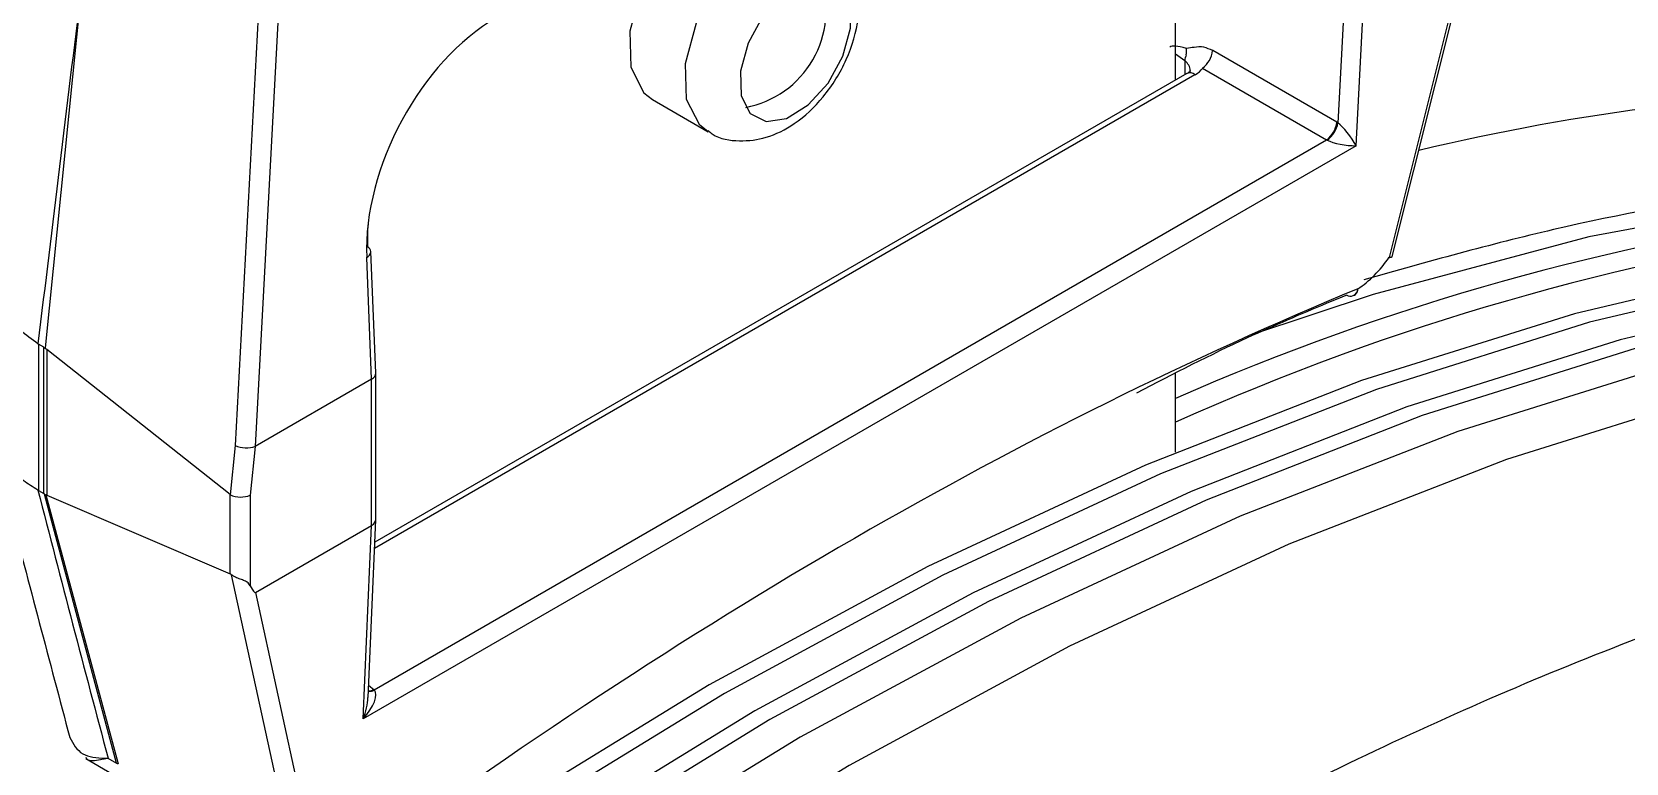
# Model space of a CAD drawing. Extents: x 16.5 to 113.1, y 4.4 to 84.5.
# Drawn here: x 26.161 to 27.273, y 69.129 to 69.639 of the extents above; entities that cross this region are included whole.
import ezdxf

# ---------------------------------------------------------------- set-up
doc = ezdxf.new("R2010")
doc.units = 0
doc.header["$MEASUREMENT"] = 0
doc.layers.add('OBJECT', color=7, linetype='CONTINUOUS')

msp = doc.modelspace()

# ---------------------------------------------------------------- linework, layer by layer
at = {"layer": 'OBJECT'}
for p, q in [((26.9592, 69.6059), (26.9592, 69.8332)), ((27.1103, 69.4828), (27.1794, 69.7589)), ((27.1732, 69.7424), (27.1081, 69.4822)), ((26.3034, 69.3509), (26.3228, 69.7133)), ((26.3365, 69.7129), (26.3171, 69.3503)), ((27.0787, 69.6955), (27.0724, 69.5759)), ((27.0851, 69.5601), (27.0922, 69.6957)), ((26.1958, 69.669), (26.1708, 69.419)), ((26.9592, 69.6242), (26.9656, 69.6195)), ((27.0716, 69.5764), (26.9851, 69.6264)), ((26.9727, 69.6096), (26.4005, 69.2792)), ((26.9671, 69.6104), (26.4006, 69.2834)), ((26.9656, 69.6195), (26.9656, 69.6096)), ((26.978, 69.6142), (27.0645, 69.5642)), ((26.5943, 69.5923), (26.6332, 69.5698)), ((27.0851, 69.5601), (26.3925, 69.1602)), ((26.4001, 69.1806), (27.0645, 69.5642)), ((26.3984, 69.3972), (26.395, 69.4822)), ((26.4013, 69.4014), (26.3979, 69.4862)), ((26.1697, 69.4195), (26.166, 69.4217)), ((26.166, 69.4217), (26.166, 69.3196)), ((26.1697, 69.3175), (26.1697, 69.4195)), ((26.2998, 69.3168), (26.1719, 69.418)), ((26.1719, 69.418), (26.1719, 69.3163)), ((26.4013, 69.2993), (26.4013, 69.4012)), ((26.9592, 69.3462), (26.9592, 69.4011)), ((26.3984, 69.3972), (26.3171, 69.3503)), ((26.3984, 69.3972), (26.3984, 69.3972)), ((26.3984, 69.2952), (26.3984, 69.3972)), ((26.3, 69.3166), (26.3034, 69.3509)), ((26.3171, 69.3503), (26.3137, 69.3164)), ((26.166, 69.3196), (26.1697, 69.3175)), ((26.1702, 69.3171), (26.1713, 69.3166)), ((26.2205, 69.1294), (26.1702, 69.3171)), ((26.1713, 69.3166), (26.2217, 69.1288)), ((26.1719, 69.3163), (26.2998, 69.2615)), ((26.2998, 69.2615), (26.2998, 69.3168)), ((26.3137, 69.3164), (26.3137, 69.253)), ((26.3959, 69.1751), (26.4013, 69.2992)), ((26.3174, 69.2484), (26.3984, 69.2952)), ((26.3925, 69.1602), (26.3984, 69.2952)), ((26.3984, 69.2952), (26.3984, 69.2952)), ((26.3459, 69.0535), (26.3008, 69.2608)), ((26.3174, 69.2484), (26.3604, 69.0506)), ((26.3962, 69.1837), (26.4001, 69.1806)), ((26.199, 69.1325), (26.2321, 69.1134)), ((26.2145, 69.1328), (26.2205, 69.1294))]:
    msp.add_line(p, q, dxfattribs=at)
at = {"layer": 'OBJECT', "flags": 128}
for points in [[(26.6743, 69.7309), (26.6641, 69.7343), (26.6434, 69.7313), (26.6213, 69.7177), (26.6013, 69.6955), (26.5862, 69.6682), (26.5785, 69.6399), (26.5792, 69.6148), (26.5884, 69.5969), (26.5943, 69.5923)], [(26.6329, 69.57), (26.6273, 69.5745), (26.6181, 69.5924), (26.6173, 69.6174), (26.6251, 69.6458), (26.6401, 69.6731), (26.6602, 69.6952), (26.6823, 69.7089), (26.703, 69.7118), (26.7132, 69.7084)], [(26.6625, 69.5826), (26.6736, 69.577), (26.6878, 69.5791), (26.703, 69.5885), (26.7168, 69.6037), (26.7272, 69.6225), (26.7325, 69.642), (26.732, 69.6592), (26.7257, 69.6715), (26.7146, 69.677), (26.7004, 69.675), (26.6852, 69.6656), (26.6714, 69.6504), (26.661, 69.6316), (26.6557, 69.6121), (26.6562, 69.5949), (26.6625, 69.5826)], [(27.9422, 69.5014), (27.8128, 69.5267), (27.6781, 69.5388), (27.5385, 69.5378), (27.3947, 69.5237), (27.2474, 69.4964), (27.0971, 69.4562), (27.0114, 69.428)], [(27.9324, 69.4901), (27.8018, 69.5058), (27.6665, 69.5089), (27.527, 69.4994), (27.3838, 69.4774), (27.2375, 69.4429), (27.0888, 69.3962), (26.9382, 69.3373), (26.7864, 69.2665), (26.6339, 69.1841), (26.4815, 69.0905), (26.3297, 68.986), (26.1791, 68.871), (26.0303, 68.7461), (25.8841, 68.6117), (25.7409, 68.4683), (25.6013, 68.3167), (25.466, 68.1573), (25.3355, 67.9909)], [(27.9429, 69.484), (27.8124, 69.4997), (27.6771, 69.5028), (27.5375, 69.4933), (27.3943, 69.4713), (27.248, 69.4369), (27.0993, 69.3901), (26.9487, 69.3312), (26.7969, 69.2604), (26.6445, 69.178), (26.492, 69.0844), (26.3402, 68.9799), (26.1896, 68.8649), (26.0409, 68.74), (25.8946, 68.6056), (25.7514, 68.4623), (25.6119, 68.3106), (25.4765, 68.1512), (25.346, 67.9848)], [(27.9642, 69.4717), (27.8336, 69.4874), (27.6983, 69.4906), (27.5587, 69.4811), (27.4155, 69.4591), (27.2693, 69.4246), (27.1205, 69.3778), (26.97, 69.3189), (26.8181, 69.2481), (26.6657, 69.1658), (26.5132, 69.0721), (26.3614, 68.9676), (26.2108, 68.8527), (26.0621, 68.7277), (25.9158, 68.5933), (25.7726, 68.45), (25.6331, 68.2984), (25.4978, 68.139), (25.3672, 67.9726)], [(27.9747, 69.4657), (27.8441, 69.4813), (27.7088, 69.4845), (27.5693, 69.475), (27.4261, 69.453), (27.2798, 69.4185), (27.1311, 69.3718), (26.9805, 69.3129), (26.8287, 69.2421), (26.6762, 69.1597), (26.5238, 69.0661), (26.3719, 68.9615), (26.2214, 68.8466), (26.0726, 68.7217), (25.9264, 68.5872), (25.7832, 68.4439), (25.6436, 68.2923), (25.5083, 68.1329), (25.3777, 67.9665)], [(28.0056, 69.4517), (27.8743, 69.4684), (27.7381, 69.4724), (27.5976, 69.4635), (27.4534, 69.4419), (27.306, 69.4076), (27.1561, 69.3608), (27.0042, 69.3017), (26.8512, 69.2305), (26.6974, 69.1474), (26.5437, 69.053), (26.3906, 68.9474), (26.2388, 68.8313), (26.0889, 68.705), (25.9415, 68.5692), (25.7973, 68.4242), (25.6568, 68.2709), (25.5206, 68.1097), (25.3893, 67.9414)], [(28.0395, 69.4321), (27.9082, 69.4488), (27.772, 69.4528), (27.6315, 69.4439), (27.4873, 69.4223), (27.3399, 69.3881), (27.19, 69.3412), (27.0382, 69.2821), (26.8851, 69.2109), (26.7314, 69.1278), (26.5776, 69.0334), (26.4246, 68.9279), (26.2727, 68.8117), (26.1228, 68.6854), (25.9754, 68.5496), (25.8312, 68.4046), (25.6907, 68.2513), (25.5545, 68.0901), (25.4232, 67.9218)]]:
    msp.add_lwpolyline(points, dxfattribs=at)
at = {"layer": 'OBJECT'}
for centre, radius, start, end in [((26.6465, 69.6545), 0.0689, 280.7391, 19.2663), ((26.9775, 69.6183), 0.012, 154.8948, 174.5701), ((26.9532, 69.6259), 0.0137, 349.541, 8.5194), ((26.9668, 69.6288), 0.0184, 307.4733, 352.5267), ((26.9693, 69.6058), 0.00516, 47.637, 114.5144), ((27.4835, 68.0888), 1.5101, 77.3693, 103.5828), ((27.0534, 69.5788), 0.0184, 307.475, 352.525), ((27.0531, 69.5797), 0.0197, 307.2133, 349.0037), ((27.6512, 67.8081), 1.721, 81.5565, 113.7095), ((27.668, 67.7912), 1.728, 81.5849, 114.2163), ((26.3937, 69.4857), 0.00424, 6.7369, 63.6542), ((26.3932, 69.4865), 0.00467, 291.7334, 356.4998), ((27.0812, 69.4605), 0.00532, 240.3144, 290.4131), ((27.0805, 69.4608), 0.00587, 296.3114, 354.7421), ((27.0793, 69.4648), 0.01, 292.438, 302.4632), ((27.082, 69.4598), 0.00438, 307.4793, 5.7886), ((26.3969, 69.1866), 0.00673, 262.7631, 298.1438), ((26.3973, 69.1857), 0.00619, 258.0807, 299.7243), ((26.2324, 69.1499), 0.0237, 240.016, 243.1594)]:
    msp.add_arc(centre, radius, start, end, dxfattribs=at)
for centre, major_axis, ratio, start_param, end_param in [((27.2803, 65.0944), (1.5893, 16.547), 0.094708, 1.299793, 1.315305), ((26.4908, 69.5366), (0.0623, 0.1198), 0.60894, 0.762301, 2.325501), ((27.0648, 69.564), (0.1099, -0.0644), 0.111287, 2.734051, 3.108061), ((26.9544, 69.6138), (0.0149, -0.0022), 0.653323, 0.100655, 0.829602), ((26.9551, 69.6216), (0.025, -0.0021), 0.625176, 5.549723, 5.927657), ((27.0702, 69.5608), (-0.0114, 0.0165), 0.62527, 5.304576, 5.358656), ((27.078, 69.5646), (-0.009, 0.0124), 0.233872, 4.179366, 5.663024), ((27.0638, 69.5564), (-0.00655, 0.00768), 0.666013, 5.234405, 5.288485), ((27.078, 69.5646), (0.0154, -0.002), 0.262149, 3.739569, 5.223228), ((26.4838, 69.5403), (0.0574, 0.1112), 0.603746, 2.176418, 2.323886), ((27.0863, 69.4988), (0.0269, 0.0422), 0.545295, 4.005252, 4.667084), ((26.6056, 66.6031), (1.8185, 2.8489), 0.545295, 0.66147, 0.957802), ((26.2508, 70.2687), (0.0807, 0.8484), 0.104683, 3.090442, 3.093782), ((26.2545, 70.2665), (0.0807, 0.8484), 0.104683, 3.093782, 3.106873), ((26.2545, 70.2671), (0.0762, 0.8519), 0.108827, 3.05725, 3.070339), ((26.3913, 69.4011), (0.01, 0.0002), 0.560564, 5.486424, 6.294549), ((26.31, 69.3542), (0.00997, -0.00077), 0.488179, 4.02209, 5.534172), ((26.3265, 69.5185), (0.0096, 0.1683), 0.040833, 3.162002, 3.168357), ((26.2508, 69.0029), (-0.1011, 0.3198), 0.201902, 6.065962, 6.070166), ((27.697, 68.2219), (-1.7697, 5.6286), 0.198355, 1.312586, 1.346277), ((26.2545, 69.0008), (-0.1011, 0.3198), 0.201902, 6.059451, 6.065962), ((26.2545, 69.0005), (-0.0972, 0.3173), 0.221629, 6.097745, 6.104262), ((26.3066, 69.3875), (0.0063, 0.071), 0.108827, 3.070339, 3.096519), ((26.3066, 69.3204), (0.01, -0.0005), 0.541019, 4.006376, 5.524812), ((26.3913, 69.2995), (0.01, -0.00022), 0.594123, 5.510905, 6.296303), ((26.3066, 69.2352), (-0.0081, 0.0264), 0.221629, 5.957144, 6.097745), ((26.283, 69.3792), (-0.0344, 0.1308), 0.060229, 2.857382, 3.158052), ((26.3854, 69.1647), (0.0149, 0.0157), 0.380974, 4.786299, 6.269957), ((26.3996, 69.1729), (-0.00387, 0.00929), 0.470171, 5.417645, 5.471725), ((26.3854, 69.1647), (0.0071, 0.0202), 0.382697, 4.622616, 5.381907)]:
    msp.add_ellipse(centre, major_axis=major_axis, ratio=ratio, start_param=start_param, end_param=end_param, dxfattribs=at)
for points, knots in [([(27.8432, 69.5706), (27.6213, 69.6986), (27.3953, 69.829), (27.1646, 69.9513), (27.1603, 69.9536)], [0, 0, 0, 0, 0.981179, 1, 1, 1, 1]), ([(27.8137, 69.5624), (27.7397, 69.6049), (27.5917, 69.6899), (27.3752, 69.8116), (27.2324, 69.8902), (27.1643, 69.9276)], [0, 0, 0, 0, 0.343508, 0.686995, 1, 1, 1, 1]), ([(26.6331, 69.5706), (26.6341, 69.5698), (26.6401, 69.5648), (26.655, 69.5627), (26.6746, 69.565), (26.6949, 69.5752), (26.7147, 69.5937), (26.7309, 69.6199), (26.7393, 69.6488), (26.7385, 69.6746), (26.7312, 69.6916), (26.7249, 69.6987), (26.7234, 69.7004)], [0, 0, 0, 0, 0.018648, 0.1176, 0.212593, 0.320383, 0.449434, 0.586946, 0.726314, 0.856861, 0.964538, 1, 1, 1, 1]), ([(26.9851, 69.6264), (26.983, 69.6273), (26.9784, 69.6295), (26.9725, 69.6287), (26.9686, 69.6282), (26.9667, 69.6279)], [0, 0, 0, 0, 0.305419, 0.682483, 1, 1, 1, 1]), ([(26.9694, 69.6125), (26.9694, 69.6125), (26.9694, 69.6125), (26.9694, 69.612), (26.9678, 69.6109), (26.9671, 69.6104)], [0, 0, 0, 0, 0.061415, 0.613874, 1, 1, 1, 1]), ([(27.9288, 69.506), (27.9132, 69.5098), (27.8576, 69.5235), (27.7585, 69.5385), (27.6302, 69.5471), (27.4978, 69.5439), (27.3619, 69.5292), (27.2261, 69.5045), (27.1347, 69.479), (27.0905, 69.4666)], [0, 0, 0, 0, 0.061321, 0.218505, 0.375996, 0.533956, 0.692368, 0.851177, 1, 1, 1, 1]), ([(27.1081, 69.4822), (27.1081, 69.4822), (27.1085, 69.4822), (27.1094, 69.4822), (27.1102, 69.4823), (27.1102, 69.4827), (27.1102, 69.4828)], [0, 0, 0, 0, 0.0248598, 0.2926549, 0.8052357, 1, 1, 1, 1]), ([(26.1657, 69.4218), (26.1573, 69.4281), (26.1404, 69.4406), (26.1298, 69.46), (26.1321, 69.4716), (26.1328, 69.4755)], [0, 0, 0, 0, 0.39606, 0.792114, 1, 1, 1, 1]), ([(27.0786, 69.4559), (27.074, 69.454), (27.0508, 69.4443), (27.0023, 69.4239), (26.9578, 69.4009), (26.932, 69.3875)], [0, 0, 0, 0, 0.095411, 0.477083, 1, 1, 1, 1]), ([(26.131, 69.3638), (26.1359, 69.3451), (26.1545, 69.2731), (26.1737, 69.2007), (26.1879, 69.1472)], [0, 0, 0, 0, 0.260609, 1, 1, 1, 1]), ([(26.1656, 69.3198), (26.1622, 69.322), (26.1497, 69.3297), (26.1366, 69.3431), (26.1346, 69.3553), (26.1339, 69.3591)], [0, 0, 0, 0, 0.207739, 0.748504, 1, 1, 1, 1]), ([(28.0353, 69.3473), (27.9769, 69.3488), (27.86, 69.3517), (27.6742, 69.3291), (27.4814, 69.2859), (27.2843, 69.2207), (27.0862, 69.1353), (26.8868, 69.0301), (26.6855, 68.9041), (26.4861, 68.7595), (26.2919, 68.5993), (26.1024, 68.4234), (25.9161, 68.2316), (25.7969, 68.091), (25.7373, 68.0207)], [0, 0, 0, 0, 0.082347, 0.164694, 0.249433, 0.334172, 0.416519, 0.498866, 0.583605, 0.668344, 0.750089, 0.831834, 0.915917, 1, 1, 1, 1]), ([(26.3137, 69.253), (26.3131, 69.254), (26.3122, 69.2555), (26.3092, 69.2569), (26.3059, 69.2579), (26.303, 69.2592), (26.3014, 69.2604), (26.3008, 69.2608)], [0, 0, 0, 0, 0.2815028, 0.4771484, 0.6724625, 0.8784612, 1, 1, 1, 1]), ([(26.188, 69.1472), (26.1903, 69.1428), (26.1949, 69.1343), (26.2069, 69.1328), (26.2139, 69.1328), (26.2145, 69.1328), (26.2145, 69.1328)], [0, 0, 0, 0, 0.499108, 0.956963, 0.994826, 1, 1, 1, 1]), ([(26.2145, 69.1328), (26.2145, 69.1328), (26.2139, 69.1327), (26.2121, 69.1322), (26.2065, 69.1312), (26.2009, 69.1302), (26.1995, 69.1328), (26.1993, 69.1332)], [0, 0, 0, 0, 0.00853, 0.081505, 0.262213, 0.88918, 1, 1, 1, 1])]:
    msp.add_open_spline(points, degree=3, knots=knots, dxfattribs=at)

doc.saveas('drawing.dxf')
